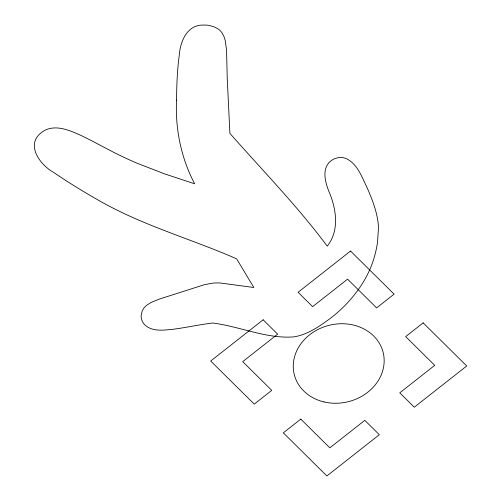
<?xml version="1.0" encoding="UTF-8"?>
<svg xmlns="http://www.w3.org/2000/svg" width="501" height="501" viewBox="0 0 501 501"><rect width="100%" height="100%" fill="white"/><g stroke="black" fill="none" stroke-linecap="round" stroke-linejoin="round"><path stroke-width="0.75" d="M176.534 100.119C175.206 129.089 181.086 158.022 194.651 183.792L164.91 174.004L136.779 163.101A390.461 335.739 -13.8 0 1 123.227 156.982C108.016 149.868 93.587 141.201 78.319 134.218C69.276 130.348 59.237 126.196 49.255 128.657A18.906 16.257 -13.8 0 0 42.861 131.519C24.468 143.674 39.585 164.56 53.607 172.4C69.445 183.197 85.853 193.179 102.567 202.573A403.318 346.792 -13.8 0 0 109.625 206.343C150.287 227.717 194.67 240.411 236.635 258.829L253.838 287.499L219.607 282.915L213.457 283.034L204.796 284.574L159.318 299.091L151.139 302.416L146.298 305.522L143.875 308.021L142.19 310.908L141.157 315.68A16.89 14.523 -13.8 0 0 141.99 320.508A16.552 14.228 -13.8 0 0 144.795 324.855C152.254 331.906 163.52 330.215 172.82 329.307C186.153 327.585 199.292 324.642 212.637 323.013C239.622 326.358 265.63 338.751 293.11 336.948A41.765 35.909 -13.8 0 0 300.105 335.47C311.378 332.057 321.135 325.118 330.528 318.229A131.243 112.85 -13.8 0 0 347.537 302.779A138.815 119.363 -13.8 0 0 358.447 289.409C365.542 279.539 371.084 268.53 374.385 256.813A139.071 119.582 -13.8 0 0 377.541 242.146L378.48 227.968A83.06 71.424 -13.8 0 0 377.967 221.592C376.295 209.844 371.886 198.703 367.195 187.869C361.879 177.11 357.52 163.67 345.765 158.372A13.696 11.78 -13.8 0 0 340.486 157.521A14.084 12.112 -13.8 0 0 331.643 160.345C320.966 167.835 325.193 182.564 329.37 192.528C336.428 209.537 339.521 230.667 327.241 246.173C297.569 206.262 262.731 170.641 229.903 133.385L227.21 77.799L226.552 50.012L225.268 40.631L224.003 36.604L222.181 33.116A19.032 16.364 -13.8 0 0 218.236 29.045L214.885 27.135L209.167 25.432A25.207 21.675 -13.8 0 0 203.087 25.081C187.092 24.749 180.191 41.621 179.295 55.116C177.197 70.021 176.734 85.089 176.534 100.119M263.131 319.782L210.696 361.027L254.27 404.125L271.749 390.373L242.703 361.647L277.66 334.148L263.131 319.782M350.531 251.045L298.089 292.29L312.618 306.65L347.575 279.157L376.62 307.89L394.099 294.137L350.531 251.045M300.8 419.105L283.322 432.851L326.89 475.95L379.332 434.705L364.803 420.339L329.846 447.838L300.8 419.105M423.151 322.869L405.672 336.616L434.718 365.348L399.76 392.847L414.289 407.207L466.725 365.968L423.151 322.869M323.978 401.927A45.791 39.372 -13.8 0 0 383.315 353.13A45.791 39.372 -13.8 0 0 308.835 335.426A45.791 39.372 -13.8 0 0 323.978 401.927"/></g></svg>
